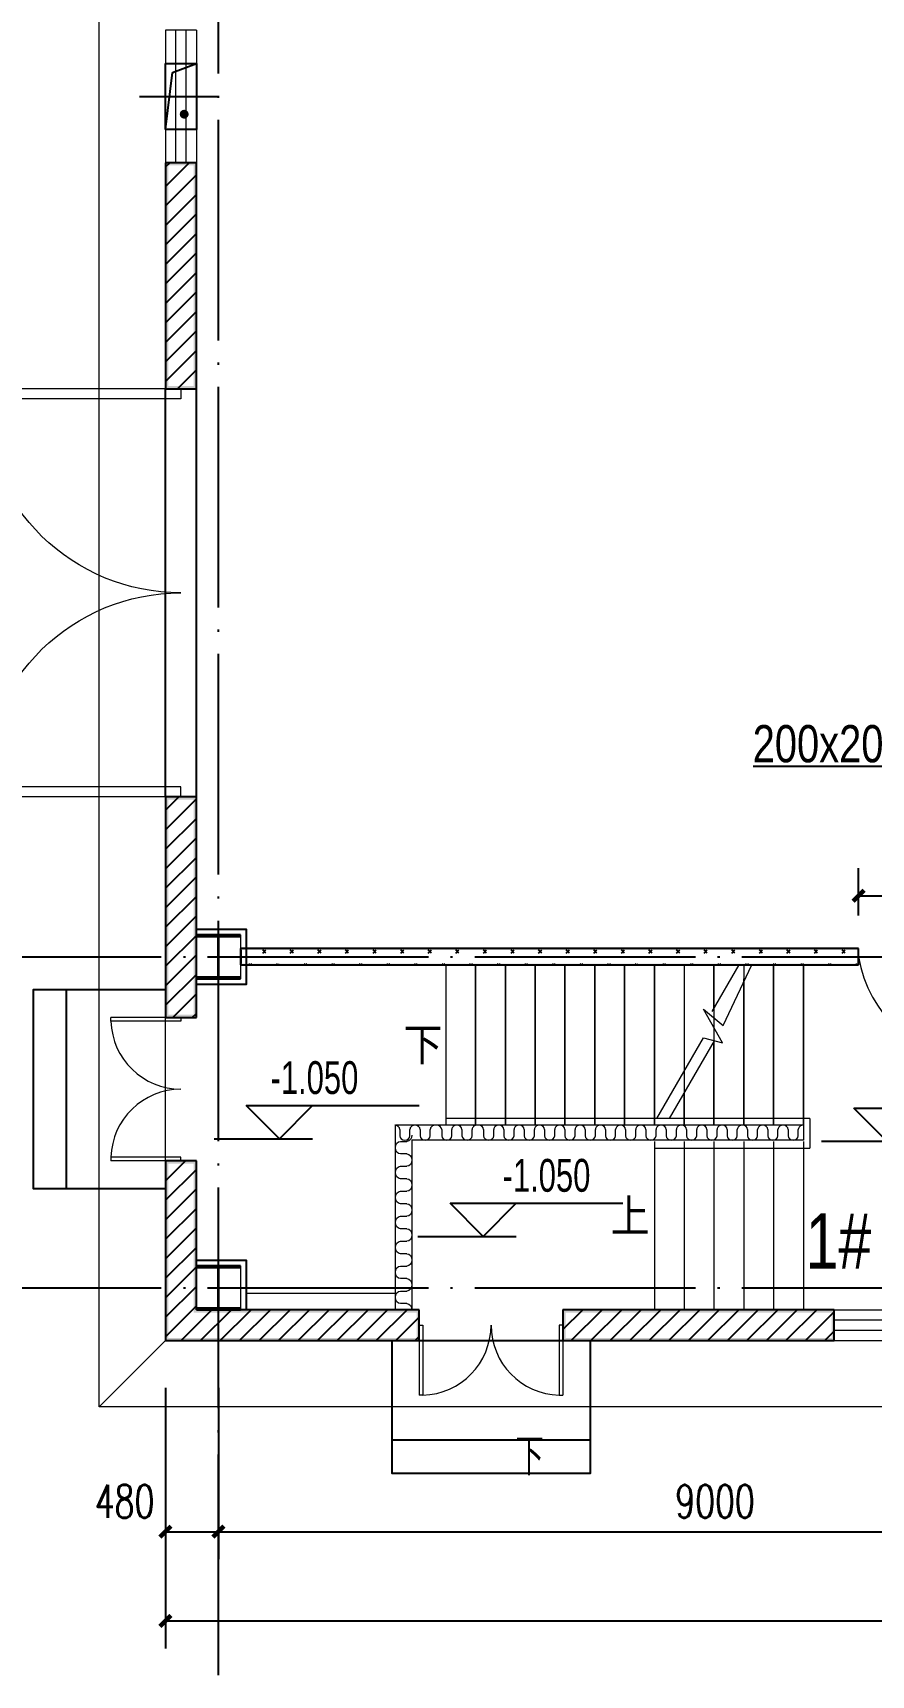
# Model space of a CAD drawing. Extents: x 3213259 to 3716512, y 332899 to 392399.
# Drawn here: x 3483502 to 3491097, y 358521 to 373411 of the extents above; entities that cross this region are included whole.
import ezdxf

# ---------------------------------------------------------------- set-up
doc = ezdxf.new("R2010")
doc.units = 0
doc.header["$LTSCALE"] = 1000
doc.header["$MEASUREMENT"] = 0
doc.linetypes.add('DOTE', pattern=[2.42, 2, -0.2, 0.02, -0.2])
doc.linetypes.add('HIDDEN', pattern=[0.375, 0.25, -0.125])
for name, color, linetype, lineweight in [('A-Wall', 2, 'Continuous', 9), ('A-WALL-PATT', 111, 'Continuous', 9), ('JZ_DIM_SYMB', 3, 'Continuous', 0), ('JZX_PUB_TEXT', 7, 'Continuous', 0), ('JZX_STAIR', 150, 'Continuous', 0), ('JZX_ViewLine', 30, 'Continuous', 0), ('window', 141, 'Continuous', 5)]:
    doc.layers.add(name, color=color, linetype=linetype, lineweight=lineweight)
for name, color, linetype in [('AXIS', 3, 'Continuous'), ('COLUMN', 2, 'Continuous'), ('DIM_ELEV', 3, 'Continuous'), ('DIM_SYMB', 3, 'Continuous'), ('DOTE', 1, 'DOTE'), ('JZX_COLUMN', 50, 'Continuous'), ('PUB_HATCH', 8, 'Continuous'), ('PUB_TEXT', 7, 'Continuous'), ('PUB_WALL', 9, 'Continuous'), ('S-给排水提资', 4, 'Continuous'), ('sb', 6, 'Continuous'), ('STAIR', 40, 'Continuous'), ('WALL', 7, 'Continuous'), ('WALL-MOVE', 6, 'Continuous'), ('暖通', 151, 'Continuous'), ('门坎', 4, 'Continuous'), ('防火外包', 12, 'Continuous')]:
    doc.layers.add(name, color=color, linetype=linetype)
doc.styles.add('_TCH_DIM', font='sepd_tss.shx', dxfattribs={"bigfont": 'sepd_hzt.shx'})
doc.styles.add('_TCH_DIM_T3', font='SIMPLEX.shx', dxfattribs={"width": 0.705882, "bigfont": 'GBCBIG'})
doc.styles.add('sepd_yb2', font='sepd_gbe.shx', dxfattribs={"width": 0.8, "bigfont": 'sepd_gbc.shx'})
doc.dimstyles.new('_TCH_ARCH&&100', dxfattribs={"dimtxt": 297.5, "dimasz": 100, "dimexe": 250, "dimexo": 300, "dimgap": 126.25, "dimtad": 1, "dimdec": 0, "dimzin": 0, "dimdsep": 46, "dimtxsty": '_TCH_DIM_T3', "dimblk": 'ARCHTICK', "dimcen": 0.09, "dimclrt": 7, "dimazin": 2, "dimtfac": 1, "dimtdec": 0, "dimtix": 1, "dimtmove": 2, "dimatfit": 3, "dimfxl": 1, "dimtolj": 1, "dimtzin": 0, "dimarcsym": 0})
pattern_1 = [(45, (-451208.51, -430878.26), (-88.388383, 88.388383), [])]
pattern_2 = [(45, (-451208.51, -430878.23), (-88.388383, 88.388383), [])]

# ---------------------------------------------------------------- blocks, each defined once
blk = doc.blocks.new('FFDFDGHGHH')
at = {"layer": '暖通', "color": 6}
for p, q in [((1644055, 691000), (1644335, 691000)), ((1644055, 690400), (1644055, 691000)), ((1644055, 690400), (1644119, 690917)), ((1644119, 690917), (1644335, 691000)), ((1644335, 691000), (1644335, 690400)), ((1644335, 690400), (1644055, 690400))]:
    blk.add_line(p, q, dxfattribs=at)
blk = doc.blocks.new('400X400初设工字钢柱')
at = {"layer": 'COLUMN'}
for p, q in [((1414526, 738369), (1414126, 738369)), ((1414126, 738369), (1414126, 738353)), ((1414126, 738353), (1414321, 738353)), ((1414321, 738353), (1414321, 737985)), ((1414331, 737985), (1414331, 738353)), ((1414331, 738353), (1414526, 738353)), ((1414526, 738353), (1414526, 738369)), ((1414321, 737985), (1414126, 737985)), ((1414126, 737985), (1414126, 737969)), ((1414126, 737969), (1414526, 737969)), ((1414526, 737985), (1414331, 737985)), ((1414526, 737969), (1414526, 737985))]:
    blk.add_line(p, q, dxfattribs=at)
at = {"layer": 'JZX_ViewLine'}
blk.add_lwpolyline([(1414126, 738369), (1414526, 738369), (1414526, 737969), (1414126, 737969)], close=True, dxfattribs=at)
blk = doc.blocks.new('$LinePat$保温层')
at = {"color": 0}
for p, q in [((24, -24), (24, -56)), ((72, -56), (72, -24))]:
    blk.add_line(p, q, dxfattribs=at)
for centre, start, end in [((96, -24), 90, 180), ((0, -24), 0, 90), ((48, -56), 180, 0)]:
    blk.add_arc(centre, 24, start, end, dxfattribs=at)
blk = doc.blocks.new('we')
at = {"layer": 'A-Wall', "color": 8}
for p, q in [((1783636, 781322), (1783636, 781381)), ((1783728, 781381), (1783728, 781322))]:
    blk.add_line(p, q, dxfattribs=at)
at = {"layer": 'A-Wall', "color": 8, "extrusion": (0, 0, -1)}
for centre, major_axis, start_param, end_param in [((1783590, 781381), (-46, 0), 1.570796, 3.141593), ((1783774, 781381), (46, 0), 3.141593, 4.712389), ((1783682, 781322), (-46, 0), 3.141593, 6.283185)]:
    blk.add_ellipse(centre, major_axis=major_axis, ratio=0.834279, start_param=start_param, end_param=end_param, dxfattribs=at)
blk = doc.blocks.new('_ArchTick')
at = {"color": 0, "linetype": 'ByBlock', "const_width": 0.4}
blk.add_lwpolyline([(-0.5, -0.5), (0.5, 0.5)], dxfattribs=at)
blk = doc.blocks.new('*D64')
at = {"layer": 'AXIS', "color": 0, "lineweight": -2}
for p, q in [((1896632, 301683), (1896632, 300595)), ((1943492, 301683), (1943492, 300595)), ((1896632, 300845), (1943492, 300845))]:
    blk.add_line(p, q, dxfattribs=at)
at = {"layer": 'Defpoints', "color": 0}
for p in [(1896632, 301983), (1943492, 301983), (1943492, 300845)]:
    blk.add_point(p, dxfattribs=at)
at = {"layer": 'AXIS', "color": 0, "lineweight": -2, "xscale": 100, "yscale": 100, "zscale": 100, "rotation": 180}
blk.add_blockref('_ArchTick', (1896632, 300845), dxfattribs=at)
at = {"layer": 'AXIS', "color": 0, "lineweight": -2, "xscale": 100, "yscale": 100, "zscale": 100}
blk.add_blockref('_ArchTick', (1943492, 300845), dxfattribs=at)
at = {"layer": 'AXIS', "color": 7, "insert": (1920062, 301120), "char_height": 297.5, "attachment_point": 5, "style": '_TCH_DIM_T3'}
blk.add_mtext('\\A1;46860', dxfattribs=at)
blk = doc.blocks.new('*D65')
at = {"layer": 'AXIS', "color": 0, "lineweight": -2}
for p, q in [((1896632, 302958), (1896632, 301403)), ((1897112, 302958), (1897112, 301403)), ((1896632, 301653), (1897112, 301653))]:
    blk.add_line(p, q, dxfattribs=at)
at = {"layer": 'Defpoints', "color": 0}
for p in [(1896632, 303258), (1897112, 303258), (1897112, 301653)]:
    blk.add_point(p, dxfattribs=at)
at = {"layer": 'AXIS', "color": 0, "lineweight": -2, "xscale": 100, "yscale": 100, "zscale": 100, "rotation": 180}
blk.add_blockref('_ArchTick', (1896632, 301653), dxfattribs=at)
at = {"layer": 'AXIS', "color": 0, "lineweight": -2, "xscale": 100, "yscale": 100, "zscale": 100}
blk.add_blockref('_ArchTick', (1897112, 301653), dxfattribs=at)
at = {"layer": 'AXIS', "color": 7, "insert": (1896262, 301928), "char_height": 297.5, "attachment_point": 5, "style": '_TCH_DIM_T3'}
blk.add_mtext('\\A1;480', dxfattribs=at)
blk = doc.blocks.new('*D66')
at = {"layer": 'AXIS', "color": 0, "lineweight": -2}
for p, q in [((1897112, 302958), (1897112, 301403)), ((1906112, 302958), (1906112, 301403)), ((1897112, 301653), (1906112, 301653))]:
    blk.add_line(p, q, dxfattribs=at)
at = {"layer": 'Defpoints', "color": 0}
for p in [(1897112, 303258), (1906112, 303258), (1906112, 301653)]:
    blk.add_point(p, dxfattribs=at)
at = {"layer": 'AXIS', "color": 0, "lineweight": -2, "xscale": 100, "yscale": 100, "zscale": 100, "rotation": 180}
blk.add_blockref('_ArchTick', (1897112, 301653), dxfattribs=at)
at = {"layer": 'AXIS', "color": 0, "lineweight": -2, "xscale": 100, "yscale": 100, "zscale": 100}
blk.add_blockref('_ArchTick', (1906112, 301653), dxfattribs=at)
at = {"layer": 'AXIS', "color": 7, "insert": (1901612, 301928), "char_height": 297.5, "attachment_point": 5, "style": '_TCH_DIM_T3'}
blk.add_mtext('\\A1;9000', dxfattribs=at)
blk = doc.blocks.new('*D74')
at = {"layer": 'AXIS', "color": 0, "lineweight": -2}
for p, q in [((1902912, 307239), (1902912, 307669)), ((1904012, 307239), (1904012, 307669)), ((1902912, 307419), (1904012, 307419))]:
    blk.add_line(p, q, dxfattribs=at)
at = {"layer": 'Defpoints', "color": 0}
for p in [(1904012, 307419), (1902912, 306939), (1904012, 306939)]:
    blk.add_point(p, dxfattribs=at)
at = {"layer": 'AXIS', "color": 0, "lineweight": -2, "xscale": 100, "yscale": 100, "zscale": 100}
for p, rotation in [((1902912, 307419), 180.0000000000849), ((1904012, 307419), 8.489226596258831e-11)]:
    blk.add_blockref('_ArchTick', p, dxfattribs=dict(at, rotation=rotation))
at = {"layer": 'AXIS', "color": 7, "insert": (1903462, 307694), "char_height": 297.5, "attachment_point": 5, "style": '_TCH_DIM_T3'}
blk.add_mtext('\\A1;1100', dxfattribs=at)
blk = doc.blocks.new('$TCHSYS$WIN2D')
for p, q in [((-0.5, 0.5), (0.5, 0.5)), ((-0.5, 0.5), (-0.5, -0.5)), ((0.5, 0.5), (0.5, -0.5)), ((0.5, 0.167), (-0.5, 0.167)), ((0.5, -0.167), (-0.5, -0.167)), ((-0.5, -0.5), (0.5, -0.5))]:
    blk.add_line(p, q)
blk = doc.blocks.new('$DorLib2D$00000002')
for p, q in [((-0.5, 0), (-0.5, 0.4875)), ((-0.475, 0.4875), (-0.5, 0.4875)), ((-0.475, 0), (-0.475, 0.4875)), ((0.475, 0), (0.475, 0.4875)), ((0.475, 0.4875), (0.5, 0.4875)), ((0.5, 0), (0.5, 0.4875)), ((-0.5, 0), (-0.475, 0)), ((0.5, 0), (0.475, 0))]:
    blk.add_line(p, q)
at = {"lineweight": 13}
for centre, start, end in [((-0.4875, 0), 0, 88.5307), ((0.4875, 0), 91.4693, 180)]:
    blk.add_arc(centre, 0.4875, start, end, dxfattribs=at)
blk = doc.blocks.new('D1')
at = {"layer": 'PUB_HATCH'}
h = blk.add_hatch(dxfattribs=at)
h.set_pattern_fill('普通砖', color=256, scale=50, style=0)
h.set_pattern_definition(pattern_1)
h.paths.add_polyline_path([(1896912.3, 312015.1), (1896912.3, 314065.1), (1896632.3, 314065.1), (1896632.3, 312015.1)])
h = blk.add_hatch(dxfattribs=at)
h.set_pattern_fill('普通砖', color=256, scale=50, style=0)
h.set_pattern_definition(pattern_1)
h.paths.add_polyline_path([(1896912.3, 306315.1), (1896912.3, 308315.1), (1896632.3, 308315.1), (1896632.3, 306315.1)])
h = blk.add_hatch(dxfattribs=at)
h.set_pattern_fill('石膏板', color=256, scale=50, style=0)
h.set_pattern_definition([(45, (-451166.04, -430932.16), (-125.000003, 125.000003), [40, -136.7767]), (135, (-450887.75, -430932.16), (-125.000003, -125.000003), [40, -136.7767])])
h.paths.add_polyline_path([(1897312.3, 306791.1), (1903012.3, 306791.1), (1903012.3, 306939.1), (1897312.3, 306939.1)])
h = blk.add_hatch(dxfattribs=at)
h.set_pattern_fill('普通砖', color=256, scale=50, style=0)
h.set_pattern_definition(pattern_1)
h.paths.add_polyline_path([(1896632.3, 303385.1), (1896912.3, 303665.1), (1896912.3, 305015.1), (1896632.3, 305015.1)])
h = blk.add_hatch(dxfattribs=at)
h.set_pattern_fill('普通砖', color=256, scale=50, style=0)
h.set_pattern_definition(pattern_2)
h.paths.add_polyline_path([(1896912.3, 303665.1), (1896632.3, 303385.1), (1898932.3, 303385.1), (1898932.3, 303665.1)])
h = blk.add_hatch(dxfattribs=at)
h.set_pattern_fill('普通砖', color=256, scale=50, style=0)
h.set_pattern_definition(pattern_2)
h.paths.add_polyline_path([(1902692.3, 303665.1), (1900232.3, 303665.1), (1900232.3, 303385.1), (1902692.3, 303385.1)])
at = {"layer": 'PUB_WALL'}
for points in [[(1896912.3, 314065.1), (1896632.3, 314065.1), (1896657.3, 314040.1), (1896887.3, 314040.1)], [(1896632.3, 314065.1), (1896632.3, 312015.1), (1896657.3, 312040.1), (1896657.3, 314040.1)], [(1896912.3, 312015.1), (1896912.3, 314065.1), (1896887.3, 314040.1), (1896887.3, 312040.1)], [(1896632.3, 312015.1), (1896912.3, 312015.1), (1896887.3, 312040.1), (1896657.3, 312040.1)], [(1896912.3, 308315.1), (1896632.3, 308315.1), (1896657.3, 308290.1), (1896887.3, 308290.1)], [(1896632.3, 308315.1), (1896632.3, 306315.1), (1896657.3, 306340.1), (1896657.3, 308290.1)], [(1896912.3, 306315.1), (1896912.3, 308315.1), (1896887.3, 308290.1), (1896887.3, 306340.1)], [(1902912.3, 306926.6), (1902912.3, 306939.1), (1897312.3, 306939.1), (1897324.8, 306926.6)], [(1897312.3, 306939.1), (1897312.3, 306791.1), (1897324.8, 306803.6), (1897324.8, 306926.6)], [(1902912.3, 306791.1), (1902912.3, 306939.1), (1902899.8, 306926.6), (1902899.8, 306803.6)], [(1902912.3, 306791.1), (1902912.3, 306803.6), (1897324.8, 306803.6), (1897312.3, 306791.1)], [(1896632.3, 306315.1), (1896912.3, 306315.1), (1896887.3, 306340.1), (1896657.3, 306340.1)], [(1896912.3, 305015.1), (1896632.3, 305015.1), (1896657.3, 304990.1), (1896887.3, 304990.1)], [(1896632.3, 305015.1), (1896632.3, 303385.1), (1896657.3, 303410.1), (1896657.3, 304990.1)], [(1896912.3, 303665.1), (1896912.3, 305015.1), (1896887.3, 304990.1), (1896887.3, 303640.1)], [(1898932.3, 303665.1), (1896912.3, 303665.1), (1896887.3, 303640.1), (1898907.3, 303640.1)], [(1898932.3, 303385.1), (1898932.3, 303665.1), (1898907.3, 303640.1), (1898907.3, 303410.1)], [(1902692.3, 303665.1), (1900232.3, 303665.1), (1900257.3, 303640.1), (1902667.3, 303640.1)], [(1900232.3, 303665.1), (1900232.3, 303385.1), (1900257.3, 303410.1), (1900257.3, 303640.1)], [(1902692.3, 303385.1), (1902692.3, 303665.1), (1902667.3, 303640.1), (1902667.3, 303410.1)], [(1896632.3, 303385.1), (1898932.3, 303385.1), (1898907.3, 303410.1), (1896657.3, 303410.1)], [(1900232.3, 303385.1), (1902692.3, 303385.1), (1902667.3, 303410.1), (1900257.3, 303410.1)]]:
    blk.add_hatch(color=2, dxfattribs=at).paths.add_polyline_path(points)
at = {"lineweight": 13}
blk.add_arc((1904074.1, 307063.7), 1178.7, 189.70223, 264.55692, dxfattribs=at)
at = {"layer": 'A-Wall'}
for p, q in [((1902412.3, 305339.1), (1898716.3, 305339.1)), ((1898716.3, 303845.1), (1898716.3, 305339.1)), ((1902412.3, 305339.1), (1902412.3, 305203.1)), ((1902412.3, 305203.1), (1898864.3, 305203.1)), ((1898864.3, 305203.1), (1898864.3, 303845.1)), ((1897362.3, 303815.1), (1898716.3, 303815.1)), ((1898716.3, 303665.1), (1898716.3, 303845.1)), ((1898864.3, 303845.1), (1898864.3, 303665.1))]:
    blk.add_line(p, q, dxfattribs=at)
at = {"layer": 'DIM_ELEV'}
for p, q in [((1897665, 305216.3), (1897365, 305516.3)), ((1897365, 305516.3), (1898930, 305516.3)), ((1897665, 305216.3), (1897965, 305516.3)), ((1903169.9, 305192.8), (1902869.9, 305492.8)), ((1902869.9, 305492.8), (1904434.9, 305492.8)), ((1897073.1, 305216.3), (1897965, 305216.3)), ((1902578, 305192.8), (1903469.9, 305192.8)), ((1899511.5, 304330.1), (1899211.5, 304630.1)), ((1899211.5, 304630.1), (1900776.5, 304630.1)), ((1899511.5, 304330.1), (1899811.5, 304630.1)), ((1898919.6, 304330.1), (1899811.5, 304330.1))]:
    blk.add_line(p, q, dxfattribs=at)
at = {"layer": 'DIM_SYMB'}
for points in [[(1896084.9, 305665.1, 0, 0, 0), (1895738.7, 305665.1, 80, 0, 0), (1895438.7, 305665.1, 0, 0, 0)], [(1899582.3, 302837.7, 0, 0, 0), (1899582.3, 302491.5, 80, 0, 0), (1899582.3, 302191.5, 0, 0, 0)]]:
    blk.add_lwpolyline(points, format="xyseb", dxfattribs=at)
at = {"layer": 'DOTE'}
for p, q in [((1897112.3, 300352.3), (1897112.3, 329397.5)), ((1892174.5, 306865.1), (1948456.4, 306865.1)), ((1892174.5, 303865.1), (1948456.4, 303865.1))]:
    blk.add_line(p, q, dxfattribs=at)
at = {"layer": 'JZ_DIM_SYMB'}
for points in [[(1899032.3, 306015.1, 0, 0, 0), (1900487.3, 306015.1, 80, 0, 0), (1900787.3, 306015.1, 0, 0, 0)], [(1900927.3, 304478.1, 0, 0, 0), (1902824.5, 304478.1, 0, 0, 0), (1902824.5, 306014.6, 0, 0, 0), (1902172.3, 306015, 80, 0, 0), (1901872.3, 306015.1, 0, 0, 0)]]:
    blk.add_lwpolyline(points, format="xyseb", dxfattribs=at)
at = {"layer": 'JZX_COLUMN'}
blk.add_line((1896912.3, 306681.1), (1896912.3, 306665.1), dxfattribs=at)
at = {"layer": 'JZX_STAIR'}
for p, q in [((1899172.3, 306791.1), (1899172.3, 305339.1)), ((1899442.3, 306791.1), (1899442.3, 305339.1)), ((1899442.3, 305339.1), (1899442.3, 306790.1)), ((1899712.3, 306791.1), (1899712.3, 305339.1)), ((1899712.3, 305339.1), (1899712.3, 306790.1)), ((1899982.3, 306791.1), (1899982.3, 305339.1)), ((1899982.3, 305339.1), (1899982.3, 306790.1)), ((1900252.3, 306791.1), (1900252.3, 305339.1)), ((1900252.3, 305339.1), (1900252.3, 306790.1)), ((1900522.3, 306791.1), (1900522.3, 305339.1)), ((1900522.3, 305339.1), (1900522.3, 306790.1)), ((1900792.3, 306791.1), (1900792.3, 305339.1)), ((1900792.3, 305339.1), (1900792.3, 306790.1)), ((1901062.3, 306791.1), (1901062.3, 305339.1)), ((1901062.3, 305339.1), (1901062.3, 306790.1)), ((1901332.3, 306791.1), (1901332.3, 305339.1)), ((1901586.4, 306369.1), (1901830, 306791.1)), ((1901602.3, 306791.1), (1901602.3, 305339.1)), ((1901602.3, 306396.6), (1901602.3, 306790.1)), ((1901686.4, 306242.3), (1901945.5, 306791.1)), ((1901872.3, 306791.1), (1901872.3, 305339.1)), ((1902142.3, 306791.1), (1902142.3, 305339.1)), ((1902142.3, 305339.1), (1902142.3, 306790.1)), ((1902412.3, 306791.1), (1902412.3, 305339.1)), ((1902412.3, 305339.1), (1902412.3, 306790.1)), ((1901872.3, 305339.1), (1901872.3, 306664.3)), ((1901678.9, 306084.6), (1901506, 306390.6)), ((1901506, 306390.6), (1901686.4, 306242.3)), ((1901084.7, 305400.1), (1901506.5, 306130.7)), ((1901200.1, 305400.1), (1901606.5, 306103.9)), ((1901506.5, 306130.7), (1901678.9, 306084.6)), ((1901602.3, 305339.1), (1901602.3, 306096.6)), ((1901332.3, 305339.1), (1901332.3, 305628.9)), ((1902472.3, 305400.1), (1899172.3, 305400.1)), ((1902472.3, 305400.1), (1902472.3, 305130.1)), ((1901062.3, 305191.1), (1901062.3, 303665.1)), ((1901062.3, 305130.1), (1902472.3, 305130.1)), ((1901332.3, 305191.1), (1901332.3, 303665.1)), ((1901602.3, 305191.1), (1901602.3, 303665.1)), ((1901872.3, 305191.1), (1901872.3, 303665.1)), ((1902142.3, 305191.1), (1902142.3, 303665.1)), ((1902412.3, 305191.1), (1902412.3, 303665.1))]:
    blk.add_line(p, q, dxfattribs=at)
at = {"layer": 'JZX_ViewLine'}
for p, q in [((1896032.3, 302785.1), (1896032.3, 324189.3)), ((1896632.3, 303385.1), (1896032.3, 302785.1)), ((1944092.3, 302785.1), (1896032.3, 302785.1))]:
    blk.add_line(p, q, dxfattribs=at)
at = {"layer": 'S-给排水提资'}
blk.add_line((1903661.7, 308589.1), (1901957.3, 308589.1), dxfattribs=at)
at = {"layer": 'STAIR'}
for points in [[(1896632.3, 306565.1), (1895432.3, 306565.1), (1895432.3, 304765.1), (1896632.3, 304765.1)], [(1895732.3, 306565.1), (1895732.3, 304765.1)], [(1898682.3, 303385.1), (1898682.3, 302185.1), (1900482.3, 302185.1), (1900482.3, 303385.1)], [(1898682.3, 302485.1), (1900482.3, 302485.1)]]:
    blk.add_lwpolyline(points, dxfattribs=at)
at = {"layer": 'WALL', "color": 2}
for p, q in [((1896912.3, 314065.1), (1896632.3, 314065.1)), ((1896632.3, 314065.1), (1896632.3, 312015.1)), ((1896912.3, 312015.1), (1896912.3, 314065.1)), ((1896632.3, 312015.1), (1896912.3, 312015.1)), ((1896912.3, 308315.1), (1896632.3, 308315.1)), ((1896632.3, 308315.1), (1896632.3, 306315.1)), ((1896912.3, 306315.1), (1896912.3, 308315.1)), ((1896632.3, 306315.1), (1896912.3, 306315.1)), ((1896912.3, 305015.1), (1896632.3, 305015.1)), ((1896632.3, 305015.1), (1896632.3, 303385.1)), ((1896912.3, 303665.1), (1896912.3, 305015.1)), ((1898932.3, 303665.1), (1896912.3, 303665.1)), ((1898932.3, 303385.1), (1898932.3, 303665.1)), ((1902692.3, 303665.1), (1900232.3, 303665.1)), ((1900232.3, 303665.1), (1900232.3, 303385.1)), ((1902692.3, 303385.1), (1902692.3, 303665.1)), ((1896632.3, 303385.1), (1898932.3, 303385.1)), ((1900232.3, 303385.1), (1902692.3, 303385.1))]:
    blk.add_line(p, q, dxfattribs=at)
at = {"layer": 'WALL-MOVE', "color": 2}
for p, q in [((1902912.3, 306939.1), (1897312.3, 306939.1)), ((1897312.3, 306939.1), (1897312.3, 306791.1)), ((1902912.3, 306791.1), (1902912.3, 306939.1)), ((1897312.3, 306791.1), (1902912.3, 306791.1))]:
    blk.add_line(p, q, dxfattribs=at)
at = {"layer": 'window', "color": 0}
blk.add_line((1896632.3, 305015.1), (1896632.3, 306315.1), dxfattribs=at)
at = {"layer": '暖通', "color": 6}
blk.add_line((1896397.7, 314665.1), (1897112.3, 314665.1), dxfattribs=at)
at = {"layer": '暖通', "color": 6, "const_width": 40}
blk.add_lwpolyline([(1896787.7, 314518.2, 1), (1896816.7, 314490.7, 1)], format="xyb", close=True, dxfattribs=at)
at = {"layer": '门坎'}
for p, q in [((1896632.3, 308315.1), (1896632.3, 312015.1)), ((1896912.3, 308315.1), (1896912.3, 312015.1)), ((1898932.3, 303385.1), (1900232.3, 303385.1))]:
    blk.add_line(p, q, dxfattribs=at)
at = {"layer": '防火外包'}
for points in [[(1896912.3, 307115.1), (1897362.3, 307115.1), (1897362.3, 306615.1), (1896912.3, 306615.1)], [(1896912.3, 304115.1), (1897362.3, 304115.1), (1897362.3, 303665.1)]]:
    blk.add_lwpolyline(points, dxfattribs=at)
at = {"layer": 'A-Wall', "color": 8, "xscale": -2.354166666103993, "yscale": 1.849999999511056, "zscale": 1.849999999534791, "rotation": 270}
for p in [(1898864.3, 305022.1), (1898864.3, 304796.1), (1898864.3, 304570.1), (1898864.3, 304343.1), (1898864.3, 304117.1), (1898864.3, 303891.1), (1898864.3, 303665.1)]:
    blk.add_blockref('$LinePat$保温层', p, dxfattribs=at)
at = {"layer": 'A-WALL-PATT', "color": 3, "xscale": -1}
for p in [(3682483.3, -476080.9), (3682667.4, -476080.9), (3682863.1, -476080.9), (3683047.2, -476080.9), (3683242.8, -476080.8), (3683426.9, -476080.8), (3683611, -476080.8), (3683795.2, -476080.8), (3683979.3, -476080.8), (3684163.4, -476080.8), (3684347.5, -476080.8), (3684529.4, -476080.8), (3684713.5, -476080.8), (3684897.6, -476080.8), (3685081.7, -476080.8), (3685265.8, -476080.8), (3685449.9, -476080.8), (3685634, -476080.8), (3685818.1, -476080.8), (3686002.2, -476080.8)]:
    blk.add_blockref('we', p, dxfattribs=at)
at = {"layer": 'COLUMN'}
for p in [(482786.4, -431304.1), (482786.4, -434304.1)]:
    blk.add_blockref('400X400初设工字钢柱', p, dxfattribs=at)
at = {"layer": 'window', "color": 0}
for name, p, xscale, yscale, zscale, rotation in [('$TCHSYS$WIN2D', (1896772.3, 314665.1), -1200, -280, -1200, 89.99999999999994), ('$DorLib2D$00000002', (1896772.3, 310165.1), -3700, 3700, -3700, 89.99999999999994), ('$DorLib2D$00000002', (1896772.3, 305665.1), 1300, 1300, 1300, 90), ('$TCHSYS$WIN2D', (1903292.3, 303525.1), -1200, -280, -1200, 180.0000000000221), ('$DorLib2D$00000002', (1899582.3, 303525.1), 1300, 1300, 1300, 180.0000000000219)]:
    blk.add_blockref(name, p, dxfattribs=dict(at, xscale=xscale, yscale=yscale, zscale=zscale, rotation=rotation))
at = {"layer": '暖通', "color": 6}
blk.add_blockref('FFDFDGHGHH', (252577.7, -376034.6), dxfattribs=at)
at = {"layer": 'JZX_PUB_TEXT', "style": 'sepd_yb2', "width": 1.1}
for s, p in [('下', (1898789.9, 305888.5)), ('上', (1900666.2, 304336.6))]:
    blk.add_text(s, height=337.6, dxfattribs=at).set_placement(p)
at = {"layer": 'PUB_TEXT'}
for s, height, style, width, p in [('-1.050', 297.5, '_TCH_DIM', 0.705882, (1897584, 305621.3)), ('-1.050', 297.5, '_TCH_DIM', 0.705882, (1899686.5, 304735.1)), ('1#', 500, 'sepd_yb2', 0.8, (1902432.6, 304038.5)), ('下', 337.6, 'sepd_yb2', 0.8, (1899803.3, 302162.7))]:
    blk.add_text(s, height=height, dxfattribs=dict(at, style=style, width=width)).set_placement(p)
at = {"layer": 'S-给排水提资', "style": 'sepd_yb2', "width": 0.8}
blk.add_text('200x200', height=337.59, dxfattribs=at).set_placement((1901953, 308628.6))
at = {"layer": 'AXIS', "color": 3}
for p1, p2, distance, picture, middle in [((1902912.3, 306939.1), (1904012.3, 306939.1), 479.9, '*D74', (1903462.3, 307694)), ((1897112.3, 303258), (1906112.3, 303258), -1605, '*D66', (1901612.3, 301928)), ((1896632.3, 301982.5), (1943492.3, 301982.5), -1137.2, '*D64', (1920062.3, 301120.4))]:
    dim = blk.add_aligned_dim(p1=p1, p2=p2, distance=distance, dimstyle='_TCH_ARCH&&100', dxfattribs=at)
    dim.commit()
    dim.dimension.update_dxf_attribs({"geometry": picture, "text_midpoint": middle})
dim = blk.add_linear_dim(base=(1897112.3, 301653), p1=(1896632.3, 303258), p2=(1897112.3, 303258), angle=0, dimstyle='_TCH_ARCH&&100', dxfattribs=at)
dim.commit()
dim.dimension.update_dxf_attribs({"geometry": '*D65', "text_midpoint": (1896262.3, 301928), "dimtype": 129})

msp = doc.modelspace()

# ---------------------------------------------------------------- block references
at = {"layer": 'sb', "color": 1, "linetype": 'HIDDEN', "lineweight": 25, "ltscale": 2}
msp.add_blockref('D1', (1588070.633, 58168.405), dxfattribs=at)

doc.saveas('drawing.dxf')
